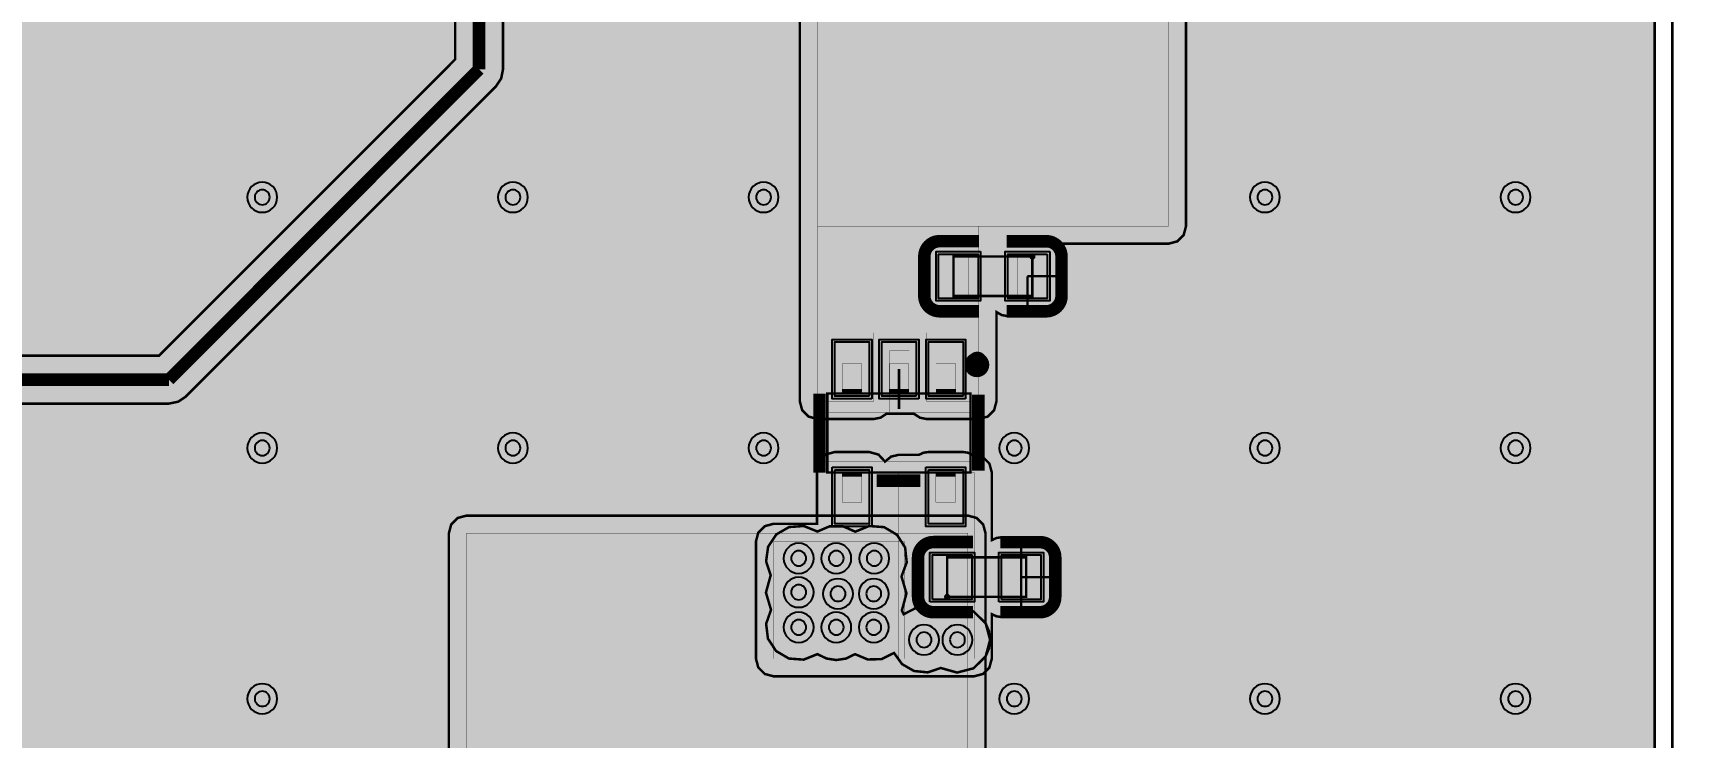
# Model space of a CAD drawing. Header units: millimetres. Extents: x 0 to 100, y -100 to 0.
# Drawn here: x 66.78 to 100.08, y -72.2 to -57.94 of the extents above; entities that cross this region are included whole.
import ezdxf

# ---------------------------------------------------------------- set-up
doc = ezdxf.new("R2010")
doc.units = ezdxf.units.MM
doc.header["$MEASUREMENT"] = 0
for name, color, linetype, true_color in [('Board-Outline-Layer', 7, 'Continuous', 0xff00ff), ('Bottom-Layer', 7, 'Continuous', 0x0000ff), ('Component-Marking-Layer', 7, 'Continuous', 0x66ffcc), ('Component-Shape-Layer', 7, 'Continuous', 0x00cccc), ('Document-Layer', 7, 'Continuous', 0xffffff), ('Hole-Layer', 7, 'Continuous', 0x222222), ('Inner1', 7, 'Continuous', 0x999966), ('Inner2', 7, 'Continuous', 0x008000), ('Multi-Layer', 7, 'Continuous', 0xc0c0c0), ('Pin-Floating-Layer', 7, 'Continuous', 0xff99ff), ('Pin-Soldering-Layer', 7, 'Continuous', 0xcc9999), ('Top-Layer', 7, 'Continuous', 0xff0000), ('Top-Paste-Mask-Layer', 7, 'Continuous', 0x808080), ('Top-Silkscreen-Layer', 7, 'Continuous', 0xffcc00), ('Top-Solder-Mask-Layer', 7, 'Continuous', 0x800080)]:
    doc.layers.add(name, color=color, linetype=linetype, true_color=true_color)

msp = doc.modelspace()

# ---------------------------------------------------------------- hatches: boundary and pattern name
at = {"layer": 'Bottom-Layer'}
for points in [[(99.642, -0.358), (99.642, -99.642), (0.358, -99.642), (0.358, -0.358)], [(81.838, -70.457), (82.098, -70.61), (82.398, -70.632), (82.677, -70.52), (82.858, -70.609), (83.057, -70.64), (83.257, -70.61), (83.438, -70.521), (83.697, -70.629), (83.977, -70.621), (84.229, -70.497), (84.392, -70.723), (84.633, -70.862), (84.911, -70.89), (85.175, -70.801), (85.507, -70.894), (85.841, -70.807), (86.086, -70.564), (86.176, -70.231), (86.086, -69.898), (85.841, -69.655), (85.507, -69.568), (85.175, -69.661), (84.925, -69.574), (84.661, -69.592), (84.425, -69.711), (84.407, -69.674), (84.387, -69.638), (84.481, -69.291), (84.38, -68.947), (84.486, -68.662), (84.453, -68.359), (84.289, -68.104), (84.028, -67.948), (83.724, -67.925), (83.443, -68.04), (83.195, -67.931), (82.925, -67.93), (82.677, -68.037), (82.4, -67.925), (82.102, -67.946), (81.843, -68.096), (81.677, -68.344), (81.636, -68.64), (81.729, -68.923), (81.633, -69.274), (81.736, -69.622), (81.637, -69.906), (81.673, -70.205)]]:
    msp.add_hatch(color=256, dxfattribs=at).paths.add_polyline_path(points)
at = {"layer": 'Component-Marking-Layer'}
for points in [[(86.973, -62.465, 1), (87.093, -62.465, 1)], [(86.973, -62.465, 1), (87.093, -62.465, 1)], [(85.718, -64.64, 1), (85.838, -64.64, 1)], [(85.718, -64.64, 1), (85.838, -64.64, 1)], [(85.246, -69.361, 1), (85.366, -69.361, 1)], [(85.246, -69.361, 1), (85.366, -69.361, 1)]]:
    msp.add_hatch(color=256, dxfattribs=at).paths.add_polyline_path(points)
at = {"layer": 'Inner1'}
for points in [[(99.642, -0.358), (99.642, -99.642), (0.358, -99.642), (0.358, -0.358)], [(81.838, -70.457), (82.098, -70.61), (82.398, -70.632), (82.677, -70.52), (82.858, -70.609), (83.057, -70.64), (83.257, -70.61), (83.438, -70.521), (83.697, -70.629), (83.977, -70.621), (84.229, -70.497), (84.392, -70.723), (84.633, -70.862), (84.911, -70.89), (85.175, -70.801), (85.507, -70.894), (85.841, -70.807), (86.086, -70.564), (86.176, -70.231), (86.086, -69.898), (85.841, -69.655), (85.507, -69.568), (85.175, -69.661), (84.925, -69.574), (84.661, -69.592), (84.425, -69.711), (84.407, -69.674), (84.387, -69.638), (84.481, -69.291), (84.38, -68.947), (84.486, -68.662), (84.453, -68.359), (84.289, -68.104), (84.028, -67.948), (83.724, -67.925), (83.443, -68.04), (83.195, -67.931), (82.925, -67.93), (82.677, -68.037), (82.4, -67.925), (82.102, -67.946), (81.843, -68.096), (81.677, -68.344), (81.636, -68.64), (81.729, -68.923), (81.633, -69.274), (81.736, -69.622), (81.637, -69.906), (81.673, -70.205)]]:
    msp.add_hatch(color=256, dxfattribs=at).paths.add_polyline_path(points)
at = {"layer": 'Inner2'}
for points in [[(99.642, -0.358), (99.642, -99.642), (0.358, -99.642), (0.358, -0.358)], [(20.15, -80.477), (21.845, -80.477), (22.084, -80.385), (22.201, -80.158), (22.396, -80.158), (22.262, -80.424), (22.257, -80.721), (22.384, -80.991), (22.615, -81.178), (22.906, -81.245), (23.196, -81.178), (23.427, -80.991), (23.554, -80.721), (23.55, -80.424), (23.416, -80.158), (52.054, -80.158), (51.92, -80.424), (51.915, -80.721), (52.042, -80.991), (52.274, -81.178), (52.564, -81.245), (52.854, -81.178), (53.085, -80.991), (53.212, -80.721), (53.208, -80.424), (53.074, -80.158), (66.883, -80.158), (66.749, -80.424), (66.744, -80.721), (66.871, -80.991), (67.103, -81.178), (67.393, -81.245), (67.683, -81.178), (67.914, -80.991), (68.041, -80.721), (68.037, -80.424), (67.903, -80.158), (75.335, -80.158), (75.443, -80.22), (75.565, -80.241), (85.725, -80.241), (85.904, -80.193), (86.035, -80.062), (86.083, -79.883), (86.083, -70.57), (86.153, -70.407), (86.176, -70.231), (86.153, -70.056), (86.083, -69.893), (86.083, -68.072), (86.035, -67.893), (85.904, -67.762), (85.725, -67.714), (75.565, -67.714), (75.386, -67.762), (75.255, -67.893), (75.207, -68.072), (75.207, -77.747), (22.203, -77.747), (22.203, -22.203), (83.525, -22.203), (83.704, -22.155), (83.835, -22.024), (83.883, -21.845), (83.883, -20.15), (83.835, -19.971), (83.704, -19.84), (83.525, -19.792), (32.89, -19.792), (33.176, -19.571), (33.303, -19.233), (33.235, -18.878), (32.99, -18.612), (32.643, -18.514), (32.295, -18.612), (32.05, -18.878), (31.982, -19.233), (32.109, -19.571), (32.395, -19.792), (22.203, -19.792), (22.203, -17.302), (22.155, -17.123), (22.024, -16.992), (21.845, -16.944), (21.082, -16.944), (20.752, -16.856), (20.422, -16.944), (20.15, -16.944), (19.971, -16.992), (19.84, -17.123), (19.792, -17.302), (19.792, -22.869), (19.6, -22.591), (19.288, -22.459), (18.955, -22.514), (18.702, -22.738), (18.608, -23.063), (18.702, -23.388), (18.955, -23.612), (19.288, -23.667), (19.6, -23.534), (19.792, -23.256), (19.792, -67.356), (19.6, -67.078), (19.288, -66.946), (18.955, -67.001), (18.702, -67.225), (18.608, -67.55), (18.702, -67.875), (18.955, -68.099), (19.288, -68.154), (19.6, -68.021), (19.792, -67.743), (19.792, -77.747), (16.891, -77.747), (16.712, -77.795), (16.581, -77.926), (16.533, -78.105), (16.533, -79.8), (16.581, -79.979), (16.712, -80.11), (16.891, -80.158), (19.794, -80.158), (19.911, -80.385)], [(75.565, -79.883), (75.565, -68.072), (85.725, -68.072), (85.725, -79.883)]]:
    msp.add_hatch(color=256, dxfattribs=at).paths.add_polyline_path(points)
at = {"layer": 'Pin-Floating-Layer'}
for points in [[(83.577, -65.25), (83.177, -65.25), (83.177, -65.155), (83.577, -65.155)], [(83.577, -65.25), (83.177, -65.25), (83.177, -65.155), (83.577, -65.155)], [(84.529, -65.25), (84.129, -65.25), (84.129, -65.155), (84.529, -65.155)], [(84.529, -65.25), (84.129, -65.25), (84.129, -65.155), (84.529, -65.155)], [(85.479, -65.25), (85.079, -65.25), (85.079, -65.155), (85.479, -65.155)], [(85.479, -65.25), (85.079, -65.25), (85.079, -65.155), (85.479, -65.155)], [(83.577, -66.925), (83.177, -66.925), (83.177, -66.83), (83.577, -66.83)], [(83.577, -66.925), (83.177, -66.925), (83.177, -66.83), (83.577, -66.83)], [(85.477, -66.925), (85.077, -66.925), (85.077, -66.83), (85.477, -66.83)], [(85.477, -66.925), (85.077, -66.925), (85.077, -66.83), (85.477, -66.83)]]:
    msp.add_hatch(color=256, dxfattribs=at).paths.add_polyline_path(points)
at = {"layer": 'Pin-Soldering-Layer'}
for points in [[(85.433, -62.465), (85.733, -62.465), (85.733, -63.265), (85.433, -63.265)], [(85.433, -62.465), (85.733, -62.465), (85.733, -63.265), (85.433, -63.265)], [(87.033, -62.465), (87.033, -63.265), (86.733, -63.265), (86.733, -62.465)], [(87.033, -62.465), (87.033, -63.265), (86.733, -63.265), (86.733, -62.465)], [(83.577, -65.165), (83.177, -65.165), (83.177, -64.64), (83.577, -64.64)], [(83.577, -65.165), (83.177, -65.165), (83.177, -64.64), (83.577, -64.64)], [(84.529, -65.165), (84.129, -65.165), (84.129, -64.64), (84.529, -64.64)], [(84.529, -65.165), (84.129, -65.165), (84.129, -64.64), (84.529, -64.64)], [(85.479, -65.165), (85.079, -65.165), (85.079, -64.64), (85.479, -64.64)], [(85.479, -65.165), (85.079, -65.165), (85.079, -64.64), (85.479, -64.64)], [(83.577, -67.44), (83.177, -67.44), (83.177, -66.915), (83.577, -66.915)], [(83.577, -67.44), (83.177, -67.44), (83.177, -66.915), (83.577, -66.915)], [(85.477, -67.44), (85.077, -67.44), (85.077, -66.915), (85.477, -66.915)], [(85.477, -67.44), (85.077, -67.44), (85.077, -66.915), (85.477, -66.915)], [(85.306, -69.361), (85.306, -68.561), (85.606, -68.561), (85.606, -69.361)], [(85.306, -69.361), (85.306, -68.561), (85.606, -68.561), (85.606, -69.361)], [(86.906, -69.361), (86.606, -69.361), (86.606, -68.561), (86.906, -68.561)], [(86.906, -69.361), (86.606, -69.361), (86.606, -68.561), (86.906, -68.561)]]:
    msp.add_hatch(color=256, dxfattribs=at).paths.add_polyline_path(points)
at = {"layer": 'Top-Layer'}
for points in [[(99.642, -0.358), (99.642, -99.642), (0.358, -99.642), (0.358, -0.358)], [(33.602, -29.441), (47.603, -29.441), (47.789, -29.404), (47.947, -29.299), (50.876, -26.37), (51.165, -26.126), (51.492, -25.936), (70.444, -25.936), (70.63, -25.899), (70.787, -25.794), (72.393, -24.188), (72.498, -24.031), (72.535, -23.845), (72.535, -21.87), (72.626, -21.744), (72.685, -21.601), (72.744, -21.744), (72.834, -21.87), (72.834, -23.414), (72.826, -23.43), (72.81, -23.452), (72.677, -23.711), (72.669, -24.002), (72.786, -24.269), (73.006, -24.46), (73.286, -24.538), (73.573, -24.489), (73.811, -24.321), (73.955, -24.067), (74.098, -24.321), (74.336, -24.489), (74.623, -24.538), (74.904, -24.46), (75.124, -24.269), (75.241, -24.002), (75.232, -23.711), (75.099, -23.452), (75.083, -23.43), (75.075, -23.414), (75.075, -21.87), (75.166, -21.744), (75.225, -21.601), (75.269, -21.717), (75.334, -21.822), (75.334, -46.91), (75.325, -46.925), (75.309, -46.947), (75.164, -47.27), (75.205, -47.622), (75.422, -47.902), (68.915, -47.902), (68.837, -47.888), (68.769, -47.847), (68.66, -47.782), (68.534, -47.759), (67.968, -47.759), (67.891, -47.767), (67.818, -47.792), (67.799, -47.784), (67.78, -47.777), (67.775, -47.757), (67.773, -47.736), (67.773, -45.988), (67.773, -45.975), (67.775, -45.963), (68.007, -45.848), (68.1, -45.607), (68.1, -44.8), (68.021, -44.575), (67.817, -44.45), (67.991, -44.357), (68.09, -44.187), (68.106, -44.183), (68.123, -44.182), (68.246, -44.182), (68.261, -44.191), (68.283, -44.206), (68.549, -44.341), (68.847, -44.345), (69.116, -44.219), (69.303, -43.987), (69.37, -43.697), (69.303, -43.406), (69.116, -43.175), (68.847, -43.048), (68.549, -43.053), (68.283, -43.187), (68.261, -43.203), (68.246, -43.212), (68.123, -43.212), (68.106, -43.21), (68.09, -43.207), (67.963, -43.011), (67.742, -42.935), (66.878, -42.935), (66.699, -42.983), (66.568, -43.114), (66.52, -43.293), (66.52, -44.1), (66.6, -44.325), (66.803, -44.45), (66.6, -44.575), (66.52, -44.8), (66.52, -45.607), (66.598, -45.83), (66.798, -45.956), (66.801, -45.972), (66.802, -45.988), (66.802, -47.736), (66.792, -47.875), (66.761, -48.01), (66.748, -48.063), (66.744, -48.117), (66.744, -48.146), (66.738, -48.206), (66.721, -48.265), (55.647, -48.265), (60.795, -43.117), (60.9, -42.959), (60.937, -42.773), (60.937, -32.81), (60.94, -32.806), (60.955, -32.786), (60.974, -32.764), (61.038, -32.701), (61.113, -32.637), (61.128, -32.625), (61.44, -32.318), (61.623, -31.921), (61.652, -31.485), (61.524, -31.066), (61.256, -30.721), (60.882, -30.494), (60.452, -30.415), (60.022, -30.494), (59.648, -30.721), (59.38, -31.066), (59.252, -31.485), (59.281, -31.921), (59.464, -32.318), (59.776, -32.625), (59.792, -32.637), (59.866, -32.701), (59.93, -32.764), (59.949, -32.786), (59.964, -32.806), (59.967, -32.811), (59.967, -42.573), (56.175, -46.365), (56.175, -45.106), (56.2, -44.965), (56.273, -44.843), (56.529, -44.775), (56.792, -44.747), (56.813, -44.748), (56.843, -44.751), (56.929, -44.766), (56.997, -44.779), (57.347, -44.767), (57.642, -44.579), (57.8, -44.266), (57.81, -44.254), (57.838, -44.222), (58.046, -44.014), (58.165, -43.836), (58.207, -43.626), (58.207, -42.843), (58.207, -42.839), (58.235, -42.796), (58.275, -42.748), (58.326, -42.694), (58.385, -42.637), (58.398, -42.624), (58.669, -42.266), (58.777, -41.831), (58.706, -41.388), (58.467, -41.008), (58.098, -40.753), (57.658, -40.663), (57.218, -40.753), (56.849, -41.008), (56.61, -41.388), (56.539, -41.831), (56.648, -42.266), (56.918, -42.624), (56.933, -42.639), (56.99, -42.694), (57.041, -42.748), (57.081, -42.796), (57.109, -42.841), (57.109, -43.399), (57.062, -43.446), (57.031, -43.475), (57.018, -43.484), (57.007, -43.487), (56.997, -43.489), (56.929, -43.502), (56.843, -43.517), (56.813, -43.521), (56.792, -43.521), (56.533, -43.494), (56.281, -43.428), (56.394, -43.3), (56.434, -43.134), (56.434, -42.334), (56.386, -42.155), (56.255, -42.024), (56.076, -41.976), (55.176, -41.976), (54.997, -42.024), (54.866, -42.155), (54.818, -42.334), (54.818, -43.134), (54.861, -43.305), (54.981, -43.434), (54.861, -43.563), (54.818, -43.734), (54.818, -44.534), (54.85, -44.682), (54.94, -44.804), (55.042, -44.94), (55.077, -45.106), (55.077, -46.636), (55.012, -46.701), (54.275, -46.701), (54.152, -46.715), (54.035, -46.757), (53.66, -46.757), (53.413, -46.823), (53.232, -47.005), (53.167, -47.253), (53.235, -47.5), (53.167, -47.75), (53.235, -48), (53.167, -48.25), (53.235, -48.5), (53.167, -48.75), (53.235, -49), (53.167, -49.25), (53.235, -49.5), (53.167, -49.75), (53.235, -50), (53.167, -50.25), (53.235, -50.5), (53.167, -50.75), (53.235, -51), (53.167, -51.25), (53.235, -51.5), (53.167, -51.75), (53.235, -52), (53.167, -52.25), (53.235, -52.5), (53.167, -52.747), (53.232, -52.995), (53.413, -53.177), (53.66, -53.243), (54.89, -53.243), (55.138, -53.177), (55.318, -52.995), (55.383, -52.747), (55.315, -52.5), (55.383, -52.25), (55.315, -52), (55.383, -51.75), (55.315, -51.5), (55.383, -51.25), (55.315, -51), (55.383, -50.75), (55.315, -50.5), (55.383, -50.25), (55.315, -50), (55.368, -49.872), (55.383, -49.735), (66.774, -49.735), (66.774, -49.825), (66.822, -50.005), (66.953, -50.136), (67.132, -50.184), (67.697, -50.184), (67.774, -50.175), (67.847, -50.151), (67.921, -50.175), (67.997, -50.184), (68.563, -50.184), (68.689, -50.161), (68.799, -50.095), (68.866, -50.055), (68.944, -50.041), (75.206, -50.041), (75.164, -50.393), (75.309, -50.716), (75.325, -50.738), (75.334, -50.754), (75.334, -58.473), (69.333, -64.475), (55.804, -64.475), (55.787, -64.473), (55.771, -64.47), (55.672, -64.299), (55.498, -64.206), (55.702, -64.081), (55.781, -63.856), (55.781, -63.05), (55.696, -62.817), (55.479, -62.696), (55.477, -62.682), (55.476, -62.669), (55.476, -61.977), (55.439, -61.792), (55.334, -61.634), (49.76, -56.06), (49.76, -55.358), (49.897, -55.343), (50.025, -55.29), (50.275, -55.358), (50.525, -55.29), (50.775, -55.358), (51.025, -55.29), (51.275, -55.358), (51.525, -55.29), (51.775, -55.358), (52.025, -55.29), (52.135, -55.338), (52.253, -55.358), (52.307, -55.475), (52.387, -55.576), (53.141, -56.33), (53.319, -56.449), (53.529, -56.491), (54.605, -56.491), (54.786, -56.523), (54.945, -56.615), (54.962, -56.629), (54.981, -56.642), (54.861, -56.772), (54.818, -56.942), (54.818, -57.742), (54.866, -57.921), (54.997, -58.052), (55.176, -58.1), (56.076, -58.1), (56.255, -58.052), (56.386, -57.921), (56.434, -57.742), (56.434, -56.942), (56.394, -56.776), (56.281, -56.648), (56.555, -56.578), (56.838, -56.554), (56.904, -56.554), (56.94, -56.556), (56.97, -56.559), (57.056, -56.574), (57.124, -56.587), (57.393, -56.595), (57.643, -56.495), (57.659, -56.493), (57.701, -56.491), (58.687, -56.491), (58.737, -56.494), (58.784, -56.502), (58.836, -56.514), (59.28, -56.619), (59.729, -56.538), (60.108, -56.284), (60.355, -55.9), (60.428, -55.45), (60.316, -55.008), (60.036, -54.647), (59.636, -54.428), (59.181, -54.386), (58.748, -54.53), (58.408, -54.834), (58.217, -55.249), (58.215, -55.252), (58.186, -55.284), (58.142, -55.322), (58.093, -55.357), (58.042, -55.385), (58.031, -55.389), (58.019, -55.393), (58.014, -55.393), (57.701, -55.393), (57.659, -55.391), (57.643, -55.389), (57.393, -55.289), (57.124, -55.297), (57.056, -55.31), (56.97, -55.325), (56.94, -55.329), (56.904, -55.33), (56.838, -55.33), (56.518, -55.3), (56.208, -55.209), (56.144, -55.19), (56.076, -55.184), (55.176, -55.184), (55.053, -55.206), (54.945, -55.269), (54.786, -55.361), (54.605, -55.393), (53.756, -55.393), (53.324, -54.961), (53.324, -54.25), (53.31, -54.127), (53.268, -54.009), (53.268, -53.635), (53.202, -53.387), (53.02, -53.207), (52.772, -53.142), (52.525, -53.21), (52.275, -53.142), (52.025, -53.21), (51.775, -53.142), (51.525, -53.21), (51.468, -53.181), (51.407, -53.16), (51.43, -52.852), (51.31, -52.568), (51.075, -52.368), (50.775, -52.296), (50.475, -52.368), (50.24, -52.568), (50.121, -52.852), (50.143, -53.16), (50.082, -53.181), (50.025, -53.21), (49.775, -53.142), (49.525, -53.21), (49.275, -53.142), (49.025, -53.21), (48.775, -53.142), (48.525, -53.21), (48.275, -53.142), (48.025, -53.21), (47.775, -53.142), (47.525, -53.21), (47.278, -53.142), (47.03, -53.207), (46.848, -53.387), (46.782, -53.635), (46.782, -54.865), (46.848, -55.112), (47.03, -55.293), (47.278, -55.358), (47.525, -55.29), (47.653, -55.343), (47.79, -55.358), (47.79, -56.911), (47.827, -57.097), (47.932, -57.254), (51.204, -60.526), (51.204, -62.669), (51.203, -62.684), (51.2, -62.7), (50.996, -62.825), (50.917, -63.05), (50.917, -63.856), (50.996, -64.081), (51.199, -64.206), (50.996, -64.331), (50.917, -64.556), (50.917, -65.363), (51.002, -65.595), (51.218, -65.717), (51.221, -65.73), (51.222, -65.744), (51.222, -66.147), (51.031, -66.474), (50.788, -66.763), (47.17, -70.381), (33.983, -70.381), (29.949, -66.347), (29.949, -33.094)], [(82.677, -61.849), (82.677, -51.181), (89.789, -51.181), (89.789, -61.849)], [(85.947, -65.398), (84.887, -65.398), (84.887, -64.008), (83.82, -64.008), (83.82, -65.398), (82.677, -65.398), (82.677, -61.849), (85.947, -61.849)], [(85.933, -62.415), (85.933, -63.315), (85.133, -63.315), (85.133, -62.415)], [(87.333, -62.415), (87.333, -63.315), (86.533, -63.315), (86.533, -62.415)], [(83.727, -65.296), (83.027, -65.296), (83.027, -64.196), (83.727, -64.196)], [(84.679, -65.296), (83.979, -65.296), (83.979, -64.196), (84.679, -64.196)], [(85.629, -65.296), (84.929, -65.296), (84.929, -64.196), (85.629, -64.196)], [(84.139, -65.62), (84.139, -64.378), (84.539, -64.378), (84.539, -65.62)], [(82.729, -66.609), (82.729, -65.62), (85.947, -65.62), (85.947, -66.609)], [(81.788, -67.88), (81.609, -67.928), (81.478, -68.059), (81.43, -68.238), (81.43, -70.612), (81.478, -70.791), (81.609, -70.922), (81.788, -70.97), (85.852, -70.97), (86.031, -70.922), (86.162, -70.791), (86.21, -70.612), (86.21, -69.711), (86.304, -69.754), (86.406, -69.769), (87.206, -69.769), (87.385, -69.721), (87.516, -69.59), (87.564, -69.411), (87.564, -68.511), (87.516, -68.332), (87.385, -68.201), (87.206, -68.153), (86.406, -68.153), (86.304, -68.168), (86.21, -68.211), (86.21, -66.84), (86.162, -66.661), (86.031, -66.53), (85.852, -66.482), (85.819, -66.482), (85.727, -66.44), (85.627, -66.426), (84.927, -66.426), (84.827, -66.44), (84.735, -66.482), (84.328, -66.482), (84.171, -66.518), (84.046, -66.62), (83.914, -66.478), (83.727, -66.426), (83.027, -66.426), (82.848, -66.474), (82.717, -66.605), (82.669, -66.784), (82.669, -67.88)], [(83.027, -66.784), (83.727, -66.784), (83.727, -67.884), (83.027, -67.884)], [(84.328, -70.612), (84.328, -66.84), (85.852, -66.84), (85.852, -70.612)], [(84.927, -66.784), (85.627, -66.784), (85.627, -67.884), (84.927, -67.884)], [(81.788, -70.612), (81.788, -68.238), (84.439, -68.238), (84.439, -70.612)], [(85.006, -69.411), (85.006, -68.511), (85.806, -68.511), (85.806, -69.411)], [(86.406, -69.411), (86.406, -68.511), (87.206, -68.511), (87.206, -69.411)]]:
    msp.add_hatch(color=256, dxfattribs=at).paths.add_polyline_path(points)
at = {"layer": 'Top-Paste-Mask-Layer'}
for points in [[(85.933, -62.415), (85.933, -63.315), (85.133, -63.315), (85.133, -62.415)], [(87.333, -62.415), (87.333, -63.315), (86.533, -63.315), (86.533, -62.415)], [(83.727, -65.296), (83.027, -65.296), (83.027, -64.196), (83.727, -64.196)], [(84.679, -65.296), (83.979, -65.296), (83.979, -64.196), (84.679, -64.196)], [(85.629, -65.296), (84.929, -65.296), (84.929, -64.196), (85.629, -64.196)], [(83.027, -66.784), (83.727, -66.784), (83.727, -67.884), (83.027, -67.884)], [(84.927, -66.784), (85.627, -66.784), (85.627, -67.884), (84.927, -67.884)], [(85.006, -69.411), (85.006, -68.511), (85.806, -68.511), (85.806, -69.411)], [(86.406, -69.411), (86.406, -68.511), (87.206, -68.511), (87.206, -69.411)]]:
    msp.add_hatch(color=256, dxfattribs=at).paths.add_polyline_path(points)
at = {"layer": 'Top-Solder-Mask-Layer'}
for points in [[(85.984, -62.364), (85.984, -63.366), (85.082, -63.366), (85.082, -62.364)], [(87.384, -62.364), (87.384, -63.366), (86.482, -63.366), (86.482, -62.364)], [(83.778, -65.347), (82.976, -65.347), (82.976, -64.145), (83.778, -64.145)], [(84.73, -65.347), (83.928, -65.347), (83.928, -64.145), (84.73, -64.145)], [(85.68, -65.347), (84.878, -65.347), (84.878, -64.145), (85.68, -64.145)], [(82.976, -66.733), (83.778, -66.733), (83.778, -67.935), (82.976, -67.935)], [(84.876, -66.733), (85.678, -66.733), (85.678, -67.935), (84.876, -67.935)], [(84.955, -69.462), (84.955, -68.46), (85.857, -68.46), (85.857, -69.462)], [(86.355, -69.462), (86.355, -68.46), (87.257, -68.46), (87.257, -69.462)]]:
    msp.add_hatch(color=256, dxfattribs=at).paths.add_polyline_path(points)

# ---------------------------------------------------------------- linework, layer by layer
at = {"layer": 'Board-Outline-Layer', "const_width": 0.0508}
msp.add_lwpolyline([(0, -100), (0, 0), (100, 0), (100, -100)], close=True, dxfattribs=at)
at = {"layer": 'Bottom-Layer'}
for points, const_width in [([(0, -100), (0, 0), (100, 0), (100, -100)], 0.00508), ([(99.642, -0.358), (99.642, -99.642), (0.358, -99.642), (0.358, -0.358)], 0.0508), ([(81.838, -70.457), (82.098, -70.61), (82.398, -70.632), (82.677, -70.52), (82.858, -70.609), (83.057, -70.64), (83.257, -70.61), (83.438, -70.521), (83.697, -70.629), (83.977, -70.621), (84.229, -70.497), (84.392, -70.723), (84.633, -70.862), (84.911, -70.89), (85.175, -70.801), (85.507, -70.894), (85.841, -70.807), (86.086, -70.564), (86.176, -70.231), (86.086, -69.898), (85.841, -69.655), (85.507, -69.568), (85.175, -69.661), (84.925, -69.574), (84.661, -69.592), (84.425, -69.711), (84.407, -69.674), (84.387, -69.638), (84.481, -69.291), (84.38, -68.947), (84.486, -68.662), (84.453, -68.359), (84.289, -68.104), (84.028, -67.948), (83.724, -67.925), (83.443, -68.04), (83.195, -67.931), (82.925, -67.93), (82.677, -68.037), (82.4, -67.925), (82.102, -67.946), (81.843, -68.096), (81.677, -68.344), (81.636, -68.64), (81.729, -68.923), (81.633, -69.274), (81.736, -69.622), (81.637, -69.906), (81.673, -70.205)], 0.0508)]:
    msp.add_lwpolyline(points, close=True, dxfattribs=dict(at, const_width=const_width))
at = {"layer": 'Component-Marking-Layer', "const_width": 0.00508}
for points in [[(86.973, -62.465, 1), (87.093, -62.465, 1)], [(86.973, -62.465, 1), (87.093, -62.465, 1)], [(85.718, -64.64, 1), (85.838, -64.64, 1)], [(85.718, -64.64, 1), (85.838, -64.64, 1)], [(85.246, -69.361, 1), (85.366, -69.361, 1)], [(85.246, -69.361, 1), (85.366, -69.361, 1)]]:
    msp.add_lwpolyline(points, format="xyb", close=True, dxfattribs=at)
at = {"layer": 'Component-Shape-Layer', "const_width": 0.0508}
for points in [[(87.033, -62.465), (87.033, -63.265), (85.433, -63.265), (85.433, -62.465)], [(87.033, -62.465), (87.033, -63.265), (85.433, -63.265), (85.433, -62.465)], [(85.778, -65.24), (85.778, -66.84), (82.878, -66.84), (82.878, -65.24)], [(85.778, -65.24), (85.778, -66.84), (82.878, -66.84), (82.878, -65.24)], [(85.306, -69.361), (85.306, -68.561), (86.906, -68.561), (86.906, -69.361)], [(85.306, -69.361), (85.306, -68.561), (86.906, -68.561), (86.906, -69.361)]]:
    msp.add_lwpolyline(points, close=True, dxfattribs=at)
at = {"layer": 'Document-Layer', "const_width": 0.25}
msp.add_lwpolyline([(85.783, -64.66, 1), (86.033, -64.66, 1)], format="xyb", close=True, dxfattribs=at)
msp.add_lwpolyline([(85.783, -64.66, 1), (86.033, -64.66, 1)], format="xyb", close=True, dxfattribs=at)
at = {"layer": 'Hole-Layer'}
for points in [[(71.273, -61.265, 1), (71.578, -61.265, 1)], [(76.353, -61.265, 1), (76.658, -61.265, 1)], [(81.433, -61.265, 1), (81.738, -61.265, 1)], [(91.593, -61.265, 1), (91.898, -61.265, 1)], [(96.673, -61.265, 1), (96.978, -61.265, 1)], [(71.273, -66.345, 1), (71.578, -66.345, 1)], [(76.353, -66.345, 1), (76.658, -66.345, 1)], [(81.433, -66.345, 1), (81.738, -66.345, 1)], [(86.513, -66.345, 1), (86.818, -66.345, 1)], [(91.593, -66.345, 1), (91.898, -66.345, 1)], [(96.673, -66.345, 1), (96.978, -66.345, 1)], [(82.144, -68.58, 1), (82.449, -68.58, 1)], [(82.906, -68.58, 1), (83.211, -68.58, 1)], [(83.675, -68.58, 1), (83.98, -68.58, 1)], [(82.144, -69.267, 1), (82.449, -69.267, 1)], [(82.94, -69.298, 1), (83.245, -69.298, 1)], [(83.665, -69.298, 1), (83.97, -69.298, 1)], [(82.144, -69.977, 1), (82.449, -69.977, 1)], [(82.906, -69.977, 1), (83.211, -69.977, 1)], [(83.665, -69.977, 1), (83.97, -69.977, 1)], [(84.684, -70.231, 1), (84.989, -70.231, 1)], [(85.361, -70.231, 1), (85.666, -70.231, 1)], [(71.273, -71.425, 1), (71.578, -71.425, 1)], [(86.513, -71.425, 1), (86.818, -71.425, 1)], [(91.593, -71.425, 1), (91.898, -71.425, 1)], [(96.673, -71.425, 1), (96.978, -71.425, 1)]]:
    msp.add_lwpolyline(points, format="xyb", close=True, dxfattribs=at)
at = {"layer": 'Inner1'}
for points, const_width in [([(0, -100), (0, 0), (100, 0), (100, -100)], 0.00508), ([(99.642, -0.358), (99.642, -99.642), (0.358, -99.642), (0.358, -0.358)], 0.0508), ([(81.838, -70.457), (82.098, -70.61), (82.398, -70.632), (82.677, -70.52), (82.858, -70.609), (83.057, -70.64), (83.257, -70.61), (83.438, -70.521), (83.697, -70.629), (83.977, -70.621), (84.229, -70.497), (84.392, -70.723), (84.633, -70.862), (84.911, -70.89), (85.175, -70.801), (85.507, -70.894), (85.841, -70.807), (86.086, -70.564), (86.176, -70.231), (86.086, -69.898), (85.841, -69.655), (85.507, -69.568), (85.175, -69.661), (84.925, -69.574), (84.661, -69.592), (84.425, -69.711), (84.407, -69.674), (84.387, -69.638), (84.481, -69.291), (84.38, -68.947), (84.486, -68.662), (84.453, -68.359), (84.289, -68.104), (84.028, -67.948), (83.724, -67.925), (83.443, -68.04), (83.195, -67.931), (82.925, -67.93), (82.677, -68.037), (82.4, -67.925), (82.102, -67.946), (81.843, -68.096), (81.677, -68.344), (81.636, -68.64), (81.729, -68.923), (81.633, -69.274), (81.736, -69.622), (81.637, -69.906), (81.673, -70.205)], 0.0508)]:
    msp.add_lwpolyline(points, close=True, dxfattribs=dict(at, const_width=const_width))
at = {"layer": 'Inner2'}
for points, const_width in [([(0, -99.949), (0, 0), (100.076, 0), (100.076, -99.949)], 0.00508), ([(99.642, -0.358), (99.642, -99.642), (0.358, -99.642), (0.358, -0.358)], 0.0508), ([(75.565, -79.883), (75.565, -68.072), (85.725, -68.072), (85.725, -79.883)], 0.00508)]:
    msp.add_lwpolyline(points, close=True, dxfattribs=dict(at, const_width=const_width))
at = {"layer": 'Inner2', "const_width": 0.0508}
msp.add_lwpolyline([(86.083, -79.883), (86.083, -70.57), (86.153, -70.407), (86.176, -70.231), (86.153, -70.056), (86.083, -69.893), (86.083, -68.072), (86.035, -67.893), (85.904, -67.762), (85.725, -67.714), (75.565, -67.714), (75.386, -67.762), (75.255, -67.893), (75.207, -68.072), (75.207, -77.747)], dxfattribs=at)
at = {"layer": 'Multi-Layer'}
for points in [[(71.12, -61.265, 1), (71.73, -61.265), (71.73, -61.265, 1), (71.12, -61.265)], [(76.2, -61.265, 1), (76.81, -61.265), (76.81, -61.265, 1), (76.2, -61.265)], [(81.28, -61.265, 1), (81.89, -61.265), (81.89, -61.265, 1), (81.28, -61.265)], [(91.44, -61.265, 1), (92.05, -61.265), (92.05, -61.265, 1), (91.44, -61.265)], [(96.52, -61.265, 1), (97.13, -61.265), (97.13, -61.265, 1), (96.52, -61.265)], [(71.12, -66.345, 1), (71.73, -66.345), (71.73, -66.345, 1), (71.12, -66.345)], [(76.2, -66.345, 1), (76.81, -66.345), (76.81, -66.345, 1), (76.2, -66.345)], [(81.28, -66.345, 1), (81.89, -66.345), (81.89, -66.345, 1), (81.28, -66.345)], [(86.36, -66.345, 1), (86.97, -66.345), (86.97, -66.345, 1), (86.36, -66.345)], [(91.44, -66.345, 1), (92.05, -66.345), (92.05, -66.345, 1), (91.44, -66.345)], [(96.52, -66.345, 1), (97.13, -66.345), (97.13, -66.345, 1), (96.52, -66.345)], [(81.991, -68.58, 1), (82.601, -68.58), (82.601, -68.58, 1), (81.991, -68.58)], [(82.753, -68.58, 1), (83.363, -68.58), (83.363, -68.58, 1), (82.753, -68.58)], [(83.523, -68.58, 1), (84.133, -68.58), (84.133, -68.58, 1), (83.523, -68.58)], [(81.991, -69.267, 1), (82.601, -69.267), (82.601, -69.267, 1), (81.991, -69.267)], [(82.788, -69.298, 1), (83.398, -69.298), (83.398, -69.298, 1), (82.788, -69.298)], [(83.513, -69.298, 1), (84.123, -69.298), (84.123, -69.298, 1), (83.513, -69.298)], [(81.991, -69.977, 1), (82.601, -69.977), (82.601, -69.977, 1), (81.991, -69.977)], [(82.753, -69.977, 1), (83.363, -69.977), (83.363, -69.977, 1), (82.753, -69.977)], [(83.513, -69.977, 1), (84.123, -69.977), (84.123, -69.977, 1), (83.513, -69.977)], [(84.531, -70.231, 1), (85.141, -70.231), (85.141, -70.231, 1), (84.531, -70.231)], [(85.208, -70.231, 1), (85.818, -70.231), (85.818, -70.231, 1), (85.208, -70.231)], [(71.12, -71.425, 1), (71.73, -71.425), (71.73, -71.425, 1), (71.12, -71.425)], [(86.36, -71.425, 1), (86.97, -71.425), (86.97, -71.425, 1), (86.36, -71.425)], [(91.44, -71.425, 1), (92.05, -71.425), (92.05, -71.425, 1), (91.44, -71.425)], [(96.52, -71.425, 1), (97.13, -71.425), (97.13, -71.425, 1), (96.52, -71.425)]]:
    msp.add_lwpolyline(points, format="xyb", dxfattribs=at)
at = {"layer": 'Pin-Floating-Layer', "const_width": 0.00508}
for points in [[(83.577, -65.25), (83.177, -65.25), (83.177, -65.155), (83.577, -65.155)], [(83.577, -65.25), (83.177, -65.25), (83.177, -65.155), (83.577, -65.155)], [(84.529, -65.25), (84.129, -65.25), (84.129, -65.155), (84.529, -65.155)], [(84.529, -65.25), (84.129, -65.25), (84.129, -65.155), (84.529, -65.155)], [(85.479, -65.25), (85.079, -65.25), (85.079, -65.155), (85.479, -65.155)], [(85.479, -65.25), (85.079, -65.25), (85.079, -65.155), (85.479, -65.155)], [(83.577, -66.925), (83.177, -66.925), (83.177, -66.83), (83.577, -66.83)], [(83.577, -66.925), (83.177, -66.925), (83.177, -66.83), (83.577, -66.83)], [(85.477, -66.925), (85.077, -66.925), (85.077, -66.83), (85.477, -66.83)], [(85.477, -66.925), (85.077, -66.925), (85.077, -66.83), (85.477, -66.83)]]:
    msp.add_lwpolyline(points, close=True, dxfattribs=at)
at = {"layer": 'Pin-Soldering-Layer', "const_width": 0.00508}
for points in [[(85.433, -62.465), (85.733, -62.465), (85.733, -63.265), (85.433, -63.265)], [(85.433, -62.465), (85.733, -62.465), (85.733, -63.265), (85.433, -63.265)], [(87.033, -62.465), (87.033, -63.265), (86.733, -63.265), (86.733, -62.465)], [(87.033, -62.465), (87.033, -63.265), (86.733, -63.265), (86.733, -62.465)], [(83.577, -65.165), (83.177, -65.165), (83.177, -64.64), (83.577, -64.64)], [(83.577, -65.165), (83.177, -65.165), (83.177, -64.64), (83.577, -64.64)], [(84.529, -65.165), (84.129, -65.165), (84.129, -64.64), (84.529, -64.64)], [(84.529, -65.165), (84.129, -65.165), (84.129, -64.64), (84.529, -64.64)], [(85.479, -65.165), (85.079, -65.165), (85.079, -64.64), (85.479, -64.64)], [(85.479, -65.165), (85.079, -65.165), (85.079, -64.64), (85.479, -64.64)], [(83.577, -67.44), (83.177, -67.44), (83.177, -66.915), (83.577, -66.915)], [(83.577, -67.44), (83.177, -67.44), (83.177, -66.915), (83.577, -66.915)], [(85.477, -67.44), (85.077, -67.44), (85.077, -66.915), (85.477, -66.915)], [(85.477, -67.44), (85.077, -67.44), (85.077, -66.915), (85.477, -66.915)], [(85.306, -69.361), (85.306, -68.561), (85.606, -68.561), (85.606, -69.361)], [(85.306, -69.361), (85.306, -68.561), (85.606, -68.561), (85.606, -69.361)], [(86.906, -69.361), (86.606, -69.361), (86.606, -68.561), (86.906, -68.561)], [(86.906, -69.361), (86.606, -69.361), (86.606, -68.561), (86.906, -68.561)]]:
    msp.add_lwpolyline(points, close=True, dxfattribs=at)
at = {"layer": 'Top-Layer'}
for points, const_width in [([(0, -99.949), (0, 0), (100.076, 0), (100.076, -99.949)], 0.00508), ([(99.642, -0.358), (99.642, -99.642), (0.358, -99.642), (0.358, -0.358)], 0.0508), ([(82.677, -61.849), (82.677, -51.181), (89.789, -51.181), (89.789, -61.849)], 0.00508), ([(85.947, -65.398), (84.887, -65.398), (84.887, -64.008), (83.82, -64.008), (83.82, -65.398), (82.677, -65.398), (82.677, -61.849), (85.947, -61.849)], 0.00508), ([(84.139, -65.62), (84.139, -64.378), (84.539, -64.378), (84.539, -65.62)], 0.00508), ([(82.729, -66.609), (82.729, -65.62), (85.947, -65.62), (85.947, -66.609)], 0.00508), ([(81.788, -67.88), (81.609, -67.928), (81.478, -68.059), (81.43, -68.238), (81.43, -70.612), (81.478, -70.791), (81.609, -70.922), (81.788, -70.97), (85.852, -70.97), (86.031, -70.922), (86.162, -70.791), (86.21, -70.612), (86.21, -69.711), (86.304, -69.754), (86.406, -69.769), (87.206, -69.769), (87.385, -69.721), (87.516, -69.59), (87.564, -69.411), (87.564, -68.511), (87.516, -68.332), (87.385, -68.201), (87.206, -68.153), (86.406, -68.153), (86.304, -68.168), (86.21, -68.211), (86.21, -66.84), (86.162, -66.661), (86.031, -66.53), (85.852, -66.482), (85.819, -66.482), (85.727, -66.44), (85.627, -66.426), (84.927, -66.426), (84.827, -66.44), (84.735, -66.482), (84.328, -66.482), (84.171, -66.518), (84.046, -66.62), (83.914, -66.478), (83.727, -66.426), (83.027, -66.426), (82.848, -66.474), (82.717, -66.605), (82.669, -66.784), (82.669, -67.88)], 0.0508), ([(84.328, -70.612), (84.328, -66.84), (85.852, -66.84), (85.852, -70.612)], 0.00508), ([(81.788, -70.612), (81.788, -68.238), (84.439, -68.238), (84.439, -70.612)], 0.00508)]:
    msp.add_lwpolyline(points, close=True, dxfattribs=dict(at, const_width=const_width))
for points, const_width in [([(55.383, -49.735), (66.774, -49.735), (66.774, -49.825), (66.822, -50.005), (66.953, -50.136), (67.132, -50.184), (67.697, -50.184), (67.774, -50.175), (67.847, -50.151), (67.921, -50.175), (67.997, -50.184), (68.563, -50.184), (68.689, -50.161), (68.799, -50.095), (68.866, -50.055), (68.944, -50.041), (75.206, -50.041), (75.164, -50.393), (75.309, -50.716), (75.325, -50.738), (75.334, -50.754), (75.334, -58.473), (69.333, -64.475), (55.804, -64.475)], 0.0508), ([(75.819, -58.674), (75.819, -50.292)], 0.254), ([(55.804, -65.445), (69.534, -65.445), (69.719, -65.408), (69.877, -65.303), (76.162, -59.017), (76.267, -58.86), (76.304, -58.674), (76.304, -50.754)], 0.0508), ([(82.319, -53.381), (82.319, -65.398), (82.367, -65.578), (82.498, -65.709), (82.677, -65.757), (83.82, -65.757), (83.956, -65.73), (84.071, -65.654), (84.637, -65.654), (84.752, -65.73), (84.887, -65.757), (85.947, -65.757), (86.126, -65.709), (86.257, -65.578), (86.305, -65.398), (86.305, -63.591), (86.412, -63.652), (86.533, -63.673), (87.333, -63.673), (87.512, -63.625), (87.643, -63.494), (87.691, -63.315), (87.691, -62.415), (87.674, -62.306), (87.625, -62.207), (89.789, -62.207), (89.968, -62.159), (90.099, -62.028), (90.147, -61.849), (90.147, -53.013)], 0.0508), ([(69.534, -64.96), (75.819, -58.674)], 0.254), ([(86.933, -62.865), (87.59, -62.865)], 0.0508), ([(86.933, -62.865), (86.933, -63.572)], 0.0508), ([(54.991, -64.96), (69.534, -64.96)], 0.254), ([(84.329, -64.746), (84.329, -65.553)], 0.0508), ([(86.806, -68.961), (86.806, -68.255)], 0.0508), ([(86.806, -68.961), (87.463, -68.961)], 0.0508), ([(86.806, -68.961), (86.806, -69.668)], 0.0508)]:
    msp.add_lwpolyline(points, dxfattribs=dict(at, const_width=const_width))
for points in [[(85.933, -62.415), (85.933, -63.315), (85.133, -63.315), (85.133, -62.415)], [(87.333, -62.415), (87.333, -63.315), (86.533, -63.315), (86.533, -62.415)], [(83.727, -65.296), (83.027, -65.296), (83.027, -64.196), (83.727, -64.196)], [(84.679, -65.296), (83.979, -65.296), (83.979, -64.196), (84.679, -64.196)], [(85.629, -65.296), (84.929, -65.296), (84.929, -64.196), (85.629, -64.196)], [(83.027, -66.784), (83.727, -66.784), (83.727, -67.884), (83.027, -67.884)], [(84.927, -66.784), (85.627, -66.784), (85.627, -67.884), (84.927, -67.884)], [(85.006, -69.411), (85.006, -68.511), (85.806, -68.511), (85.806, -69.411)], [(86.406, -69.411), (86.406, -68.511), (87.206, -68.511), (87.206, -69.411)]]:
    msp.add_lwpolyline(points, close=True, dxfattribs=at)
at = {"layer": 'Top-Paste-Mask-Layer'}
for points in [[(85.933, -62.415), (85.933, -63.315), (85.133, -63.315), (85.133, -62.415)], [(87.333, -62.415), (87.333, -63.315), (86.533, -63.315), (86.533, -62.415)], [(83.727, -65.296), (83.027, -65.296), (83.027, -64.196), (83.727, -64.196)], [(84.679, -65.296), (83.979, -65.296), (83.979, -64.196), (84.679, -64.196)], [(85.629, -65.296), (84.929, -65.296), (84.929, -64.196), (85.629, -64.196)], [(83.027, -66.784), (83.727, -66.784), (83.727, -67.884), (83.027, -67.884)], [(84.927, -66.784), (85.627, -66.784), (85.627, -67.884), (84.927, -67.884)], [(85.006, -69.411), (85.006, -68.511), (85.806, -68.511), (85.806, -69.411)], [(86.406, -69.411), (86.406, -68.511), (87.206, -68.511), (87.206, -69.411)]]:
    msp.add_lwpolyline(points, close=True, dxfattribs=at)
at = {"layer": 'Top-Silkscreen-Layer', "const_width": 0.254}
for points in [[(84.843, -62.465, -0.414), (85.153, -62.155)], [(84.843, -62.465, -0.414), (85.153, -62.155)], [(87.313, -62.156, -0.414), (87.623, -62.465)], [(87.313, -62.156, -0.414), (87.623, -62.465)], [(85.153, -63.575, -0.414), (84.843, -63.265)], [(85.153, -63.575, -0.414), (84.843, -63.265)], [(87.623, -63.265, -0.414), (87.313, -63.575)], [(87.623, -63.265, -0.414), (87.313, -63.575)], [(84.716, -68.561, -0.414), (85.026, -68.251)], [(84.716, -68.561, -0.414), (85.026, -68.251)], [(87.186, -68.252, -0.414), (87.496, -68.561)], [(87.186, -68.252, -0.414), (87.496, -68.561)], [(85.026, -69.671, -0.414), (84.716, -69.361)], [(85.026, -69.671, -0.414), (84.716, -69.361)], [(87.496, -69.361, -0.414), (87.186, -69.671)], [(87.496, -69.361, -0.414), (87.186, -69.671)]]:
    msp.add_lwpolyline(points, format="xyb", dxfattribs=at)
for points in [[(85.953, -62.155), (85.153, -62.155)], [(85.953, -62.155), (85.153, -62.155)], [(86.513, -62.156), (87.313, -62.156)], [(86.513, -62.156), (87.313, -62.156)], [(84.843, -63.265), (84.843, -62.465)], [(84.843, -63.265), (84.843, -62.465)], [(87.623, -62.465), (87.623, -63.265)], [(87.623, -62.465), (87.623, -63.265)], [(85.953, -63.575), (85.153, -63.575)], [(85.953, -63.575), (85.153, -63.575)], [(86.513, -63.575), (87.313, -63.575)], [(86.513, -63.575), (87.313, -63.575)], [(82.719, -66.846), (82.719, -65.246)], [(82.719, -66.846), (82.719, -65.246)], [(85.937, -66.806), (85.937, -65.266)], [(85.937, -66.806), (85.937, -65.266)], [(84.761, -67.006), (83.877, -67.006)], [(84.761, -67.006), (83.877, -67.006)], [(85.826, -68.251), (85.026, -68.251)], [(85.826, -68.251), (85.026, -68.251)], [(86.386, -68.252), (87.186, -68.252)], [(86.386, -68.252), (87.186, -68.252)], [(84.716, -69.361), (84.716, -68.561)], [(84.716, -69.361), (84.716, -68.561)], [(87.496, -68.561), (87.496, -69.361)], [(87.496, -68.561), (87.496, -69.361)], [(85.826, -69.671), (85.026, -69.671)], [(85.826, -69.671), (85.026, -69.671)], [(86.386, -69.671), (87.186, -69.671)], [(86.386, -69.671), (87.186, -69.671)]]:
    msp.add_lwpolyline(points, dxfattribs=at)
msp.add_lwpolyline([(85.853, -64.584, 1), (85.981, -64.584, 1)], format="xyb", close=True, dxfattribs=at)
msp.add_lwpolyline([(85.853, -64.584, 1), (85.981, -64.584, 1)], format="xyb", close=True, dxfattribs=at)
at = {"layer": 'Top-Solder-Mask-Layer'}
for points in [[(85.984, -62.364), (85.984, -63.366), (85.082, -63.366), (85.082, -62.364)], [(87.384, -62.364), (87.384, -63.366), (86.482, -63.366), (86.482, -62.364)], [(83.778, -65.347), (82.976, -65.347), (82.976, -64.145), (83.778, -64.145)], [(84.73, -65.347), (83.928, -65.347), (83.928, -64.145), (84.73, -64.145)], [(85.68, -65.347), (84.878, -65.347), (84.878, -64.145), (85.68, -64.145)], [(82.976, -66.733), (83.778, -66.733), (83.778, -67.935), (82.976, -67.935)], [(84.876, -66.733), (85.678, -66.733), (85.678, -67.935), (84.876, -67.935)], [(84.955, -69.462), (84.955, -68.46), (85.857, -68.46), (85.857, -69.462)], [(86.355, -69.462), (86.355, -68.46), (87.257, -68.46), (87.257, -69.462)]]:
    msp.add_lwpolyline(points, close=True, dxfattribs=at)

doc.saveas('drawing.dxf')
